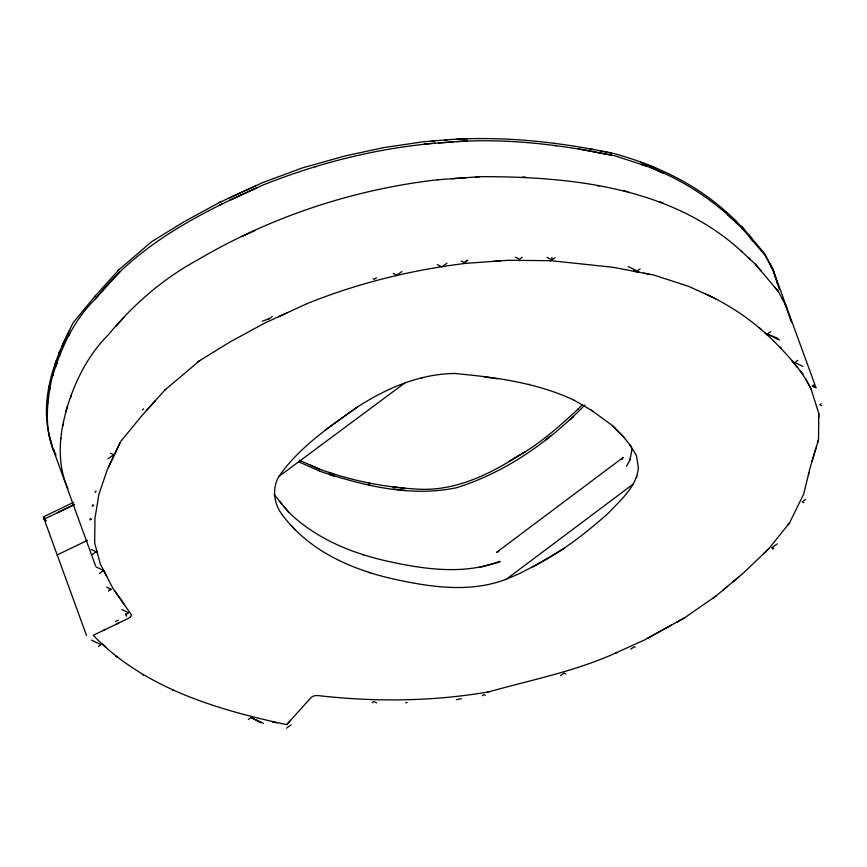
<?xml version="1.0" encoding="UTF-8"?>
<svg xmlns="http://www.w3.org/2000/svg" width="867" height="867" viewBox="0 0 867 867"><rect width="100%" height="100%" fill="white"/><g stroke="black" fill="none" stroke-linecap="round" stroke-linejoin="round"><path stroke-width="1.3" d="M818.73 417.591L818.773 413.396L811.144 389.25L805.584 378.846M817.646 442.473L818.513 439.558L818.773 413.396M95.814 298.454L95.392 298.931C73.218 320.779 60.473 349.314 51.727 378.749C47.024 402.115 44.282 426.824 53.223 449.561L95.565 565.88M67.637 406.124C59.379 432.514 56.192 462.718 67.908 488.544M49.246 386.758L49.397 385.782M50.058 389.001L50.21 388.026M62.912 425.827L63.172 424.256M47.761 402.992L47.858 402.451M60.788 438.789L60.885 438.236M638.383 467.692L636.421 455.489L629.908 444.955M626.483 466.348L630.038 459.759L631.891 449.691L631.295 446.061M532.143 567.061C560.299 553.07 585.171 533.812 608.547 512.95C620.718 499.804 636.812 486.69 638.405 467.584M630.038 459.759L630.32 458.242M636.551 477.652L636.833 476.135M808.423 474.693L808.857 472.905M812.021 461.342L815.945 448.163M818.513 439.558L810.146 467.627L803.676 494.125L789.512 522.909L787.81 525.044M62.912 344.166C50.058 372.712 41.388 406.135 49.679 437.066M70.53 397.66L71.181 395.785M55.022 364.508L56.344 360.639M58.696 353.769L59.563 351.254M52.681 375.975L53.082 374.804M55.835 366.752L57.168 362.872M59.509 356.001L60.376 353.487M65.708 411.76L66.109 410.6C74.432 382.434 87.404 355.643 108.418 334.716C133.312 304.436 163.375 278.48 197.904 259.775C271.046 216.707 353.075 189.526 437.358 179.783L438.572 179.697M574.518 400.446L574.29 400.326C536.911 382.596 495.295 377.275 454.525 373.471C419.27 373.959 386.411 388.329 357.215 407.132C328.853 427.225 298.909 447.556 278.881 476.482C271.88 488.37 273.831 503.651 282.003 514.456M63.258 343.451L72.991 322.925L94.991 296.211M61.72 346.692L69.631 330.013M68.905 335.507L69.794 333.632M108.429 467.259L120.069 442.734M621.823 459.608L623.232 457.397L496.585 552.355L498.85 551.39M763.697 553.601L768.899 548.616L789.512 522.909M584.922 404.943C549.288 441.574 505.645 472.428 456.497 487.742C410.795 497.29 363.641 485.834 320.27 471.366L319.999 471.247M94.568 296.687L118.562 270.07M435.115 143.207C376.224 148.398 318.243 163.039 263.362 184.899C201.242 212.307 138.037 244.256 95.392 298.931L119.375 272.303M116.178 326.035L123.948 317.365M146.664 410.362L155.291 400.727M199.681 360.629L164.828 390.085L141.83 415.77L120.611 441.563L107.421 469.383L98.892 494.331L94.969 518.26L94.676 542.894L100.344 564.114L113.111 588.639L117.619 595M118.638 623.08L93.235 635.305C143.955 688.116 217.14 709.748 286.739 724.628L289.849 721.16M286.739 724.628L310.971 697.664A5.018 2.699 -20 0 1 312.9 696.364A5.126 2.764 -20 0 1 314.32 695.811L317.116 695.486C374.208 702.064 432.167 701.641 488.847 691.833C531.677 679.793 576.002 671.21 616.643 652.602M461.222 261.119L464.463 262.69L466.674 260.317M577.617 409.56L582.505 404.596M578.007 409.17C559.703 426.011 540.878 443.015 519.138 455.403M768.899 548.616L742.802 573.586L733.038 581.757M117.879 270.656L151.552 241.763L184.064 221.746L219.21 202.585L262.549 182.655L302.28 167.938L345.391 155.854L383.973 147.553L423.519 141.755L434.302 140.963M118.692 272.888L120.231 271.577M129.92 617.423L131.296 615.668A4.974 2.688 -20 0 0 131.426 614.822L114.834 591.056M164.828 390.085L165.64 389.391M676.834 622.116L684.637 617.813L716.12 595.9M723.273 589.918L738.966 576.804M713.508 598.078L727.543 586.352M545.982 439.677L551.011 435.494M570.042 419.671L573.542 416.767M281.981 514.424C309.335 551.65 353.985 570.854 398.061 579.98C433.5 587.588 471.583 592.54 506.35 579.199L632.997 484.241M278.881 476.482L405.572 382.412M142.459 409.961L143.478 408.823M262.354 321.148L269.106 318.85L272.227 316.618M107.866 458.957L113.718 454.742L110.586 453.224M376.408 277.819L374.306 279.326L373.103 278.751M95.023 492.293L96.15 491.481L95.424 491.134M401.876 271.544L396.848 275.175L393.217 273.408M92.227 506.361L93.625 505.353L92.476 504.789M90.092 519.94L91.111 519.214L90.19 518.769M446.993 263.2L441.921 266.852L437.326 264.619M464.463 262.69L467.877 260.23M92.498 554.371L96.074 551.791L91.176 549.418M522.259 257.261L519.539 259.211L515.41 257.217M99.499 573.445L103.563 570.519L96.085 566.888M546.99 257.434L552.095 259.905L555.064 257.759M108.668 590.947L111.052 589.235L106.598 587.067M118.346 620.143L115.452 621.531M125.639 614.887L128.554 612.796L121.868 609.555M98.415 646.533L100.973 644.69L91.479 640.084M640.128 268.878L637.202 270.992L628.109 266.581M779.585 340.016L767.317 334.066L770.622 331.682M248.341 719.458L251.105 717.464L263.514 723.479M777.32 338.921L777.927 338.477L767.317 334.066M261.108 722.319L260.577 722.699L251.105 717.464M286.533 728.128L291.117 724.834M797.803 360.336L794.811 362.482L802.918 366.416M372.127 702.714L373.796 701.511L376.668 702.899M816.031 387.852L812.314 386.053L814.373 384.58M405.68 702.682L407.143 702.595M821.082 403.849L819.803 404.77L821.667 405.669M482.388 695.702L483.97 694.575L485.379 695.258M560.548 675.631L564.103 673.074L565.826 673.908M805.606 499.349L802.159 501.83L803.958 502.697M630.808 649.199L634.243 646.728L635.208 647.194M772.909 549.266L772.063 547.586L777.255 543.847M325.331 430.01L357.215 407.132M197.795 361.799L229.603 342.205L264.283 323.304L287.443 312.651M518.791 455.608C488.999 474.585 455.5 490.939 419.227 489.216C385.241 487.492 351.428 480.806 319.457 469.123L310.505 465.178M509.287 461.222L524.99 451.945M564.829 548.009L535.253 565.457L518.845 573.889L506.35 579.199M671.307 625.172L644.647 639.889L615.906 652.927M647.736 638.177L684.637 617.813M108.462 590.644L111.052 589.235M73.771 502.264L43.35 516.905L86.505 635.468M44.163 519.149L45.951 520.807L44.163 519.149L74.508 504.54M57.493 512.722L74.584 504.507M57.189 554.934L87.545 540.325M103.021 630.591L105.416 629.442M116.644 624.034L128.782 618.182A4.974 2.688 -20 0 0 129.974 617.358M306.951 303.678L307.016 303.645C357.757 283.162 411.272 269.995 465.557 263.384L465.85 263.362M278.535 316.758L307.016 303.645M219.21 202.585L221.453 201.556M228.715 198.218L255.234 186.026M220.023 204.829L222.266 203.788M229.527 200.45L256.047 188.258M242.912 236.084L254.909 230.568M499.836 561.307C465.07 574.648 426.987 569.684 391.548 562.087C353.844 554.165 316.596 539.447 288.657 512.126L279.857 501.733M315.144 166.8L316.065 166.54M479.744 567.289L500.075 561.903M396.197 275.641L397.314 275.392M421.145 378.207L422.207 377.99M456.4 699.636L461.428 698.737M487.492 692.029L488.847 691.833M90.103 519.322L91.111 519.214M444.912 140.194L447.036 140.042M455.847 139.403L467.497 138.622M438.702 142.947L453.073 141.895M456.66 141.635C499.815 138.893 543.251 142.86 585.778 150.262L614.92 155.832L646.153 165.976M451.729 178.732L466.099 177.692M475.842 176.976L480.459 176.64C571.613 176.575 672.424 187.131 742.239 252.015M493.919 261.314L508.095 260.284L550.989 260.696M431.452 141.18C492.51 134.667 554.241 140.822 614.096 153.6C656.948 165.348 698.423 185.05 730.675 216.1M424.331 143.987L467.432 140.855M437.358 179.783L480.459 176.64M465.557 263.384L500.541 260.837M522.563 176.933L525.76 177.226M549.667 260.577L613.067 267.285L640.301 272.487M554.327 143.467L555.238 143.575M555.14 145.71L556.05 145.819M392.61 486.723L404.553 488.208M393.434 488.966L405.366 490.451M483.97 376.82L497.333 378.76M272.325 722.027L277.082 722.883M588.942 148.788L593.689 149.698M600.007 150.901L611.072 153.025M611.885 155.258L578.701 148.907M597.58 185.82L598.804 186.058M624.045 190.881L627.946 191.629M643.823 273.17L654.076 275.132L688.604 286.338L715.871 298.757M633.571 271.208L649.437 274.243M368.063 482.746L369.667 483.082M368.887 484.978L370.491 485.314M528.74 384.363L529.52 384.612M640.42 162.14L655.615 167.895M641.233 164.383L650.77 167.591M659.18 201.773L662.865 202.965M328.55 472.352L334.272 474.379M329.362 474.585L335.085 476.612M362.46 554.512L363.576 554.913M368.974 572.404L370.09 572.805M812.314 386.053L815.901 387.441L773.397 270.818M299.158 460.182L319.457 469.123M298.389 461.71L320.27 471.366M744.58 231.099C718.234 203.127 685.645 181.225 649.838 167.168L663.017 173.097M705.976 294.141C728.302 304.393 749.164 318.232 767.208 334.922M772.063 547.586L773.646 548.345M268.25 318.438L269.106 318.85M172.327 689.774L173.162 690.186M574.29 400.326L591.348 410.221L612.47 425.599L617.001 430.151M115.745 656.211L117.143 657.164M142.968 674.743L143.543 675.133M591.348 410.221L592.887 411.337M759.286 327.791L760.706 328.875M726.752 212.458L736.592 221.594M727.576 214.691L737.405 223.838M735.595 222.158L737.243 223.686M741.307 251.148L750.28 259.482M773.711 340.969C787.875 355.524 802.419 370.675 811.144 389.25M45.019 518.455L43.35 516.905L45.051 518.499M102.306 643.737L105.926 647.085M731.9 217.238L743.767 228.855M748.795 258.106L755.352 264.197L778.403 291.572L786.716 307.319M765.171 333.026L774.036 341.273M617.878 431.04L623.286 436.48L630.515 445.736M612.47 425.599L623.882 437.25M274.102 494.396L281.829 504.052M284.257 506.935L288.657 512.126M749.055 235.13L752.469 239.194M749.868 237.374L753.293 241.427M291.724 525.944L294.682 529.444M741.502 226.168L764.564 253.543L772.746 268.878L777.461 283.791M742.315 228.411L765.377 255.787L773.689 271.534M755.352 264.197L761.107 271.046M774.805 287.313L778.403 291.572M791.658 360.596L797.38 367.391M800.154 370.697L803.091 374.176M780.224 347.017L781.2 348.176M118.356 596.03L124.014 604.017M770.015 263.774L772.746 268.878M770.828 266.006L773.559 271.122L779.368 289.502M785.058 304.046L791.387 322.09M103.531 570.248L106.728 576.371M54.415 451.176L52.41 447.329L50.492 440.133M53.223 449.561L56.019 454.937M125.639 613.652L126.56 616.188M96.898 551.206L97.202 552.344M50.243 438.388L50.492 439.309M48.574 432.936L51.684 444.598M551.867 257.466L552.095 259.905"/></g></svg>
